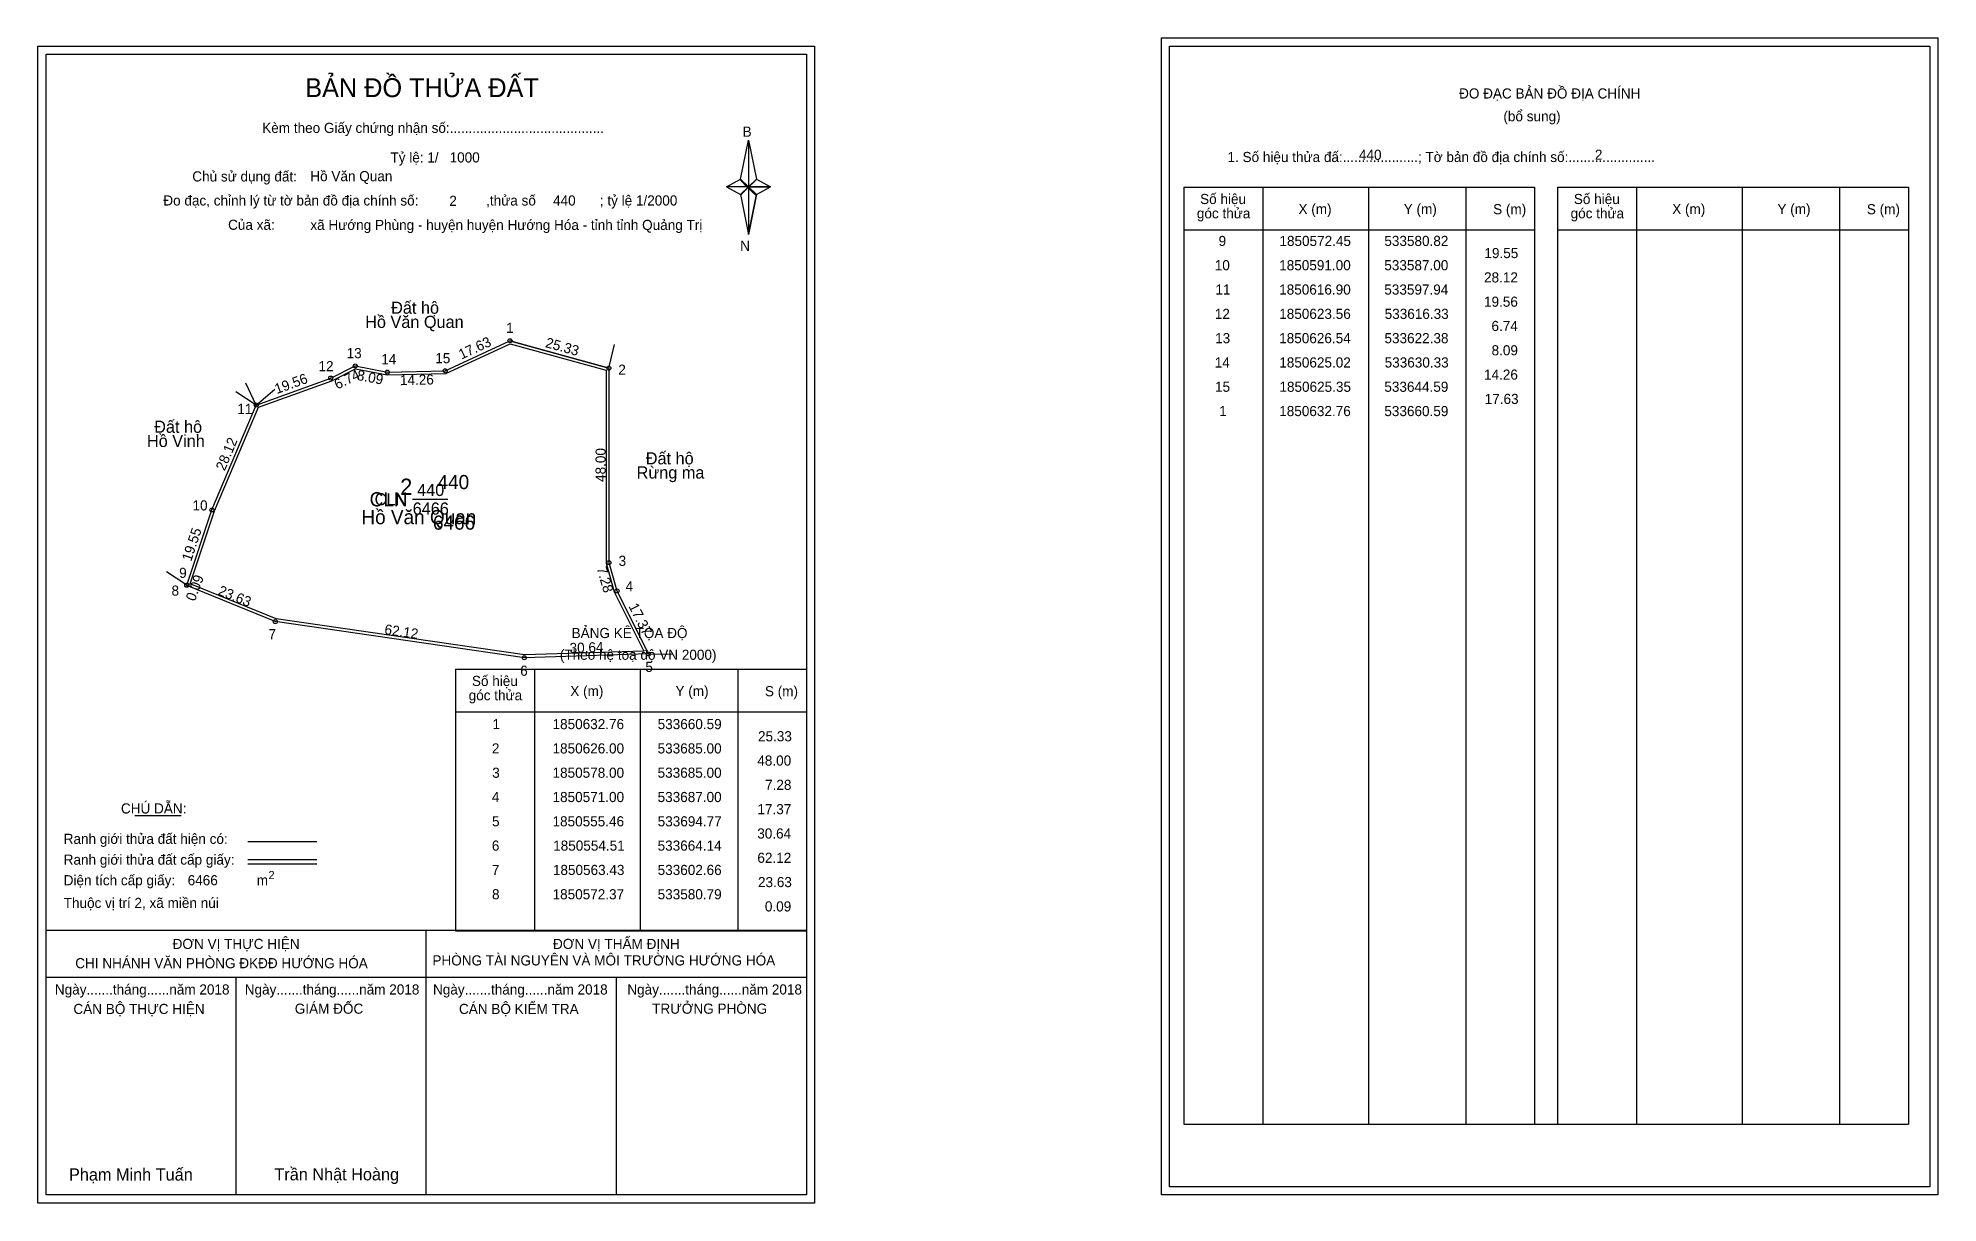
# Model space of a CAD drawing. Extents: x 533544 to 534013, y 1850420 to 1850707.
import ezdxf

# ---------------------------------------------------------------- set-up
doc = ezdxf.new("R2010")
doc.units = 0
for name, color, linetype in [('Level 1', 7, 'Continuous'), ('Level 10', 7, 'Continuous'), ('Level 11', 7, 'Continuous'), ('Level 13', 7, 'Continuous'), ('Level 2', 7, 'Continuous'), ('Level 27', 7, 'Continuous'), ('Level 3', 7, 'Continuous'), ('Level 36', 7, 'Continuous'), ('Level 4', 7, 'Continuous'), ('Level 49', 7, 'Continuous'), ('Level 5', 7, 'Continuous'), ('Level 53', 7, 'Continuous'), ('Level 55', 7, 'Continuous'), ('Level 6', 7, 'Continuous'), ('Level 63', 7, 'Continuous'), ('Level 7', 7, 'Continuous'), ('Level 9', 7, 'Continuous')]:
    doc.layers.add(name, color=color, linetype=linetype)

msp = doc.modelspace()

# ---------------------------------------------------------------- linework, layer by layer
at = {"layer": 'Level 1'}
for p, q in [((533823.4, 1850705.5), (533823.4, 1850705.5)), ((533546.08, 1850703.5), (533546.08, 1850703.5)), ((533717.5, 1850672.62), (533719.47, 1850682.26)), ((533719.47, 1850682.26), (533719.47, 1850670.73)), ((533719.47, 1850682.26), (533721.43, 1850672.62)), ((533714.05, 1850670.73), (533717.5, 1850672.62)), ((533717.5, 1850672.62), (533719.47, 1850670.73)), ((533719.32, 1850670.51), (533717.5, 1850672.4)), ((533721.29, 1850672.4), (533719.32, 1850670.51)), ((533719.32, 1850670.51), (533721.29, 1850672.4)), ((533721.43, 1850672.62), (533719.47, 1850670.73)), ((533719.47, 1850670.73), (533717.5, 1850668.89)), ((533719.32, 1850670.51), (533717.5, 1850668.67)), ((533717.5, 1850668.67), (533719.32, 1850670.51)), ((533717.5, 1850668.89), (533719.47, 1850659.03)), ((533721.29, 1850668.67), (533719.32, 1850670.51)), ((533719.47, 1850670.73), (533719.47, 1850659.03)), ((533719.47, 1850670.73), (533724.88, 1850670.73)), ((533719.47, 1850670.73), (533721.43, 1850668.89)), ((533721.43, 1850668.89), (533719.47, 1850659.03)), ((533721.43, 1850668.89), (533724.88, 1850670.73)), ((533826.93, 1850670.64), (533913.53, 1850670.64)), ((533846.52, 1850439.38), (533846.52, 1850670.64)), ((533872.59, 1850439.38), (533872.59, 1850670.64)), ((533896.57, 1850670.64), (533896.57, 1850439.38)), ((533913.53, 1850670.64), (533913.53, 1850439.38)), ((533919.19, 1850670.64), (534005.79, 1850670.64)), ((533938.78, 1850439.38), (533938.78, 1850670.64)), ((533964.85, 1850439.38), (533964.85, 1850670.64)), ((533988.82, 1850670.64), (533988.82, 1850439.38)), ((534005.79, 1850670.64), (534005.79, 1850439.38)), ((533826.93, 1850660.12), (533913.53, 1850660.12)), ((533919.19, 1850660.12), (534005.79, 1850660.12)), ((533647.17, 1850551.67), (533733.77, 1850551.67)), ((533666.76, 1850487.15), (533666.76, 1850551.67)), ((533692.83, 1850487.15), (533692.83, 1850551.67)), ((533716.8, 1850551.67), (533716.8, 1850487.15)), ((533647.17, 1850541.14), (533733.77, 1850541.14)), ((533567.99, 1850515.56), (533579.4, 1850515.56)), ((533595.86, 1850509.16), (533612.87, 1850509.16)), ((533595.86, 1850504.71), (533612.87, 1850504.71)), ((533595.86, 1850503.62), (533612.87, 1850503.62)), ((533652.9, 1850487.15), (533546.07, 1850487.15)), ((533733.77, 1850487.15), (533628.93, 1850487.15)), ((533639.92, 1850421.92), (533639.92, 1850487.15)), ((533647.17, 1850487.14), (533733.77, 1850487.14)), ((533733.77, 1850475.6), (533546.07, 1850475.6)), ((533593, 1850421.92), (533593, 1850475.6)), ((533686.85, 1850421.92), (533686.85, 1850475.6)), ((533826.93, 1850439.38), (534005.79, 1850439.38)), ((534011.1, 1850423.92), (534011.1, 1850423.92)), ((533733.77, 1850421.92), (533733.77, 1850421.92))]:
    msp.add_line(p, q, dxfattribs=at)
for points in [[(533717.5, 1850672.62), (533719.47, 1850682.26), (533719.47, 1850670.73)], [(533719.47, 1850670.73), (533721.43, 1850672.62), (533724.88, 1850670.73)], [(533714.05, 1850670.73), (533717.5, 1850668.89), (533719.47, 1850670.73)], [(533719.47, 1850670.73), (533719.47, 1850659.03), (533721.43, 1850668.89)]]:
    msp.add_lwpolyline(points, close=True, dxfattribs=at)
at = {"layer": 'Level 10'}
msp.add_line((533685, 1850626), (533660.59, 1850632.76), dxfattribs=at)
for points in [[(533660.59, 1850632.76), (533685, 1850626), (533685, 1850578), (533687, 1850571), (533694.77, 1850555.46), (533664.14, 1850554.51), (533602.66, 1850563.43), (533580.79, 1850572.37), (533580.82, 1850572.45), (533587, 1850591), (533597.94, 1850616.9), (533616.33, 1850623.56), (533622.38, 1850626.54), (533630.33, 1850625.02), (533644.59, 1850625.35)], [(533660.65, 1850632.02), (533684.3, 1850625.47), (533684.3, 1850577.9), (533686.34, 1850570.75), (533693.65, 1850556.13), (533664.18, 1850555.21), (533602.85, 1850564.11), (533581.66, 1850572.77), (533587.66, 1850590.75), (533598.47, 1850616.35), (533616.6, 1850622.91), (533622.48, 1850625.81), (533630.27, 1850624.32), (533644.75, 1850624.65)]]:
    msp.add_lwpolyline(points, close=True, dxfattribs=at)
at = {"layer": 'Level 11'}
for centre in [(533660.59, 1850632.76), (533660.59, 1850632.76), (533616.33, 1850623.56), (533622.38, 1850626.54), (533630.33, 1850625.02), (533644.59, 1850625.35), (533685, 1850626), (533597.94, 1850616.9), (533587, 1850591), (533685, 1850578), (533580.79, 1850572.37), (533580.82, 1850572.45), (533687, 1850571), (533602.66, 1850563.43), (533664.14, 1850554.51), (533694.77, 1850555.46)]:
    msp.add_circle(centre, 0.5, dxfattribs=at)
at = {"layer": 'Level 27'}
for p, q in [((533685, 1850626), (533686.4, 1850631.84)), ((533597.94, 1850616.9), (533592.88, 1850620.12)), ((533597.94, 1850616.9), (533595.38, 1850622.32)), ((533597.94, 1850616.9), (533602.52, 1850620.78)), ((533580.82, 1850572.45), (533575.8, 1850575.73)), ((533694.77, 1850555.46), (533700.77, 1850555.42))]:
    msp.add_line(p, q, dxfattribs=at)
at = {"layer": 'Level 3'}
for p, q in [((533826.93, 1850670.64), (533826.93, 1850439.38)), ((533919.19, 1850670.64), (533919.19, 1850439.38)), ((533647.17, 1850551.67), (533647.17, 1850487.15))]:
    msp.add_line(p, q, dxfattribs=at)
at = {"layer": 'Level 63'}
for points in [[(533544.07, 1850705.5), (533735.77, 1850705.5), (533735.77, 1850419.92), (533544.07, 1850419.92)], [(533821.4, 1850707.5), (534013.1, 1850707.5), (534013.1, 1850421.92), (533821.4, 1850421.92)], [(533823.4, 1850705.5), (534011.1, 1850705.5), (534011.1, 1850423.92), (533823.4, 1850423.92)], [(533546.07, 1850703.5), (533733.77, 1850703.5), (533733.77, 1850421.92), (533546.07, 1850421.92)]]:
    msp.add_lwpolyline(points, close=True, dxfattribs=at)
at = {"layer": 'Level 9'}
msp.add_line((533636.56, 1850593.64), (533645.27, 1850593.64), dxfattribs=at)

# ---------------------------------------------------------------- texts
at = {"layer": 'Level 1'}
for s, height, p in [('BẢN ĐỒ THỬA ĐẤT', 4.6657, (533610.04, 1850692.9)), ('ĐO ĐẠC BẢN ĐỒ ĐỊA CHÍNH', 2.5, (533894.88, 1850692.56)), ('(bổ sung)', 2.5, (533905.82, 1850686.94)), ('Kèm theo Giấy chứng nhận số:.........................................', 2.5, (533599.42, 1850684.07)), ('B', 2.5, (533718.01, 1850683.13)), ('1. Số hiệu thửa đấ:....................; Tờ bản đồ địa chính số:.......................', 2.5, (533837.71, 1850676.88)), ('Chủ sử dụng đất:', 2.5, (533582.16, 1850672.08)), ('Đo đạc, chỉnh lý từ tờ bản đồ địa chính số:                  ,thửa số                 ; tỷ lệ 1/2000', 2.5, (533575.01, 1850666.15)), ('Số hiệu', 2.5, (533830.95, 1850666.51)), ('X (m)', 2.5, (533855.23, 1850664.04)), ('Y (m)', 2.5, (533881.21, 1850664.04)), ('S (m)', 2.5, (533903.28, 1850663.99)), ('Số hiệu', 2.5, (533923.21, 1850666.51)), ('X (m)', 2.5, (533947.49, 1850664.04)), ('Y (m)', 2.5, (533973.46, 1850664.04)), ('S (m)', 2.5, (533995.54, 1850663.99)), ('Của xã:', 2.5, (533591, 1850660.15)), ('góc thửa', 2.5, (533830.15, 1850662.98)), ('góc thửa', 2.5, (533922.41, 1850662.98)), ('N', 2.5, (533717.41, 1850654.96)), ('BẢNG KÊ TỌA ĐỘ', 2.5, (533675.8, 1850559.37)), ('(Theo hệ toạ độ VN 2000)', 2.5, (533672.9, 1850554.01)), ('Số hiệu', 2.5, (533651.19, 1850547.54)), ('góc thửa', 2.5, (533650.39, 1850544.01)), ('X (m)', 2.5, (533675.47, 1850545.06)), ('Y (m)', 2.5, (533701.44, 1850545.06)), ('S (m)', 2.5, (533723.52, 1850545.01)), ('CHÚ DẪN:', 2.5, (533564.55, 1850516.07)), ('Ranh giới thửa đất hiện có:', 2.5, (533550.42, 1850508.57)), ('Ranh giới thửa đất cấp giấy:', 2.5, (533550.42, 1850503.43)), ('Diện tích cấp giấy:', 2.5, (533550.42, 1850498.35)), ('m', 2.5, (533598.08, 1850498.37)), ('2', 2, (533600.98, 1850499.88)), ('Thuộc vị trí 2, xã miền núi', 2.5, (533550.42, 1850492.75)), ('ĐƠN VỊ THỰC HIỆN', 2.5, (533577.31, 1850482.63)), ('ĐƠN VỊ THẨM ĐỊNH', 2.5, (533671.21, 1850482.63)), ('CHI NHÁNH VĂN PHÒNG ĐKĐĐ HƯỚNG HÓA', 2.5, (533553.27, 1850477.87)), ('PHÒNG TÀI NGUYÊN VÀ MÔI TRƯỜNG HƯỚNG HÓA', 2.5, (533641.44, 1850478.56)), ('Ngày.......tháng......năm 2018', 2.5, (533548.24, 1850471.39)), ('Ngày.......tháng......năm 2018', 2.5, (533595.11, 1850471.39)), ('Ngày.......tháng......năm 2018', 2.5, (533641.59, 1850471.39)), ('Ngày.......tháng......năm 2018', 2.5, (533689.55, 1850471.39)), ('CÁN BỘ THỰC HIỆN', 2.5, (533552.82, 1850466.58)), ('GIÁM ĐỐC', 2.5, (533607.46, 1850466.64)), ('CÁN BỘ KIỂM TRA', 2.5, (533648, 1850466.58)), ('TRƯỞNG PHÒNG', 2.5, (533695.69, 1850466.64)), ('Phạm Minh Tuấn', 3, (533551.73, 1850425.46)), ('Trần Nhật Hoàng', 3, (533602.43, 1850425.51))]:
    msp.add_text(s, height=height, dxfattribs=at).set_placement(p)
at = {"layer": 'Level 11'}
msp.add_text('Tỷ lệ: 1/', height=2.5, dxfattribs=at).set_placement((533631.08, 1850676.76))
at = {"layer": 'Level 13'}
for s, p in [('440', (533637.67, 1850594.44)), ('CLN', (533627.17, 1850592.14)), ('6466', (533636.57, 1850589.84))]:
    msp.add_text(s, height=3, dxfattribs=at).set_placement(p)
at = {"layer": 'Level 2'}
msp.add_text('Hồ Văn Quan', height=3.5, dxfattribs=at).set_placement((533623.91, 1850587.49))
at = {"layer": 'Level 3'}
msp.add_text('CLN', height=3.5, dxfattribs=at).set_placement((533625.93, 1850591.88))
at = {"layer": 'Level 36'}
for s, p in [('Đất hộ', (533631.25, 1850639.43)), ('Hồ Văn Quan', (533624.84, 1850635.93)), ('Đất hộ', (533572.76, 1850610.04)), ('Hồ Vinh', (533570.97, 1850606.54)), ('Đất hộ', (533694.11, 1850602.25)), ('Rừng ma', (533691.85, 1850598.75))]:
    msp.add_text(s, height=3, dxfattribs=at).set_placement(p)
at = {"layer": 'Level 4'}
msp.add_text('440', height=3.5, dxfattribs=at).set_placement((533642.7, 1850596.13))
at = {"layer": 'Level 49'}
for s, rotation, p in [('17.63', 24.85, (533648.62, 1850628.1)), ('25.33', 344.5207, (533669.15, 1850631.22)), ('19.56', 19.908, (533603.02, 1850619.59)), ('6.74', 26.2231, (533617.97, 1850620.69)), ('8.09', 349.176, (533622.64, 1850623.13)), ('14.26', 1.3257, (533633.45, 1850621.79)), ('28.12', 67.1011, (533590.15, 1850600.5)), ('48.00', 90, (533684.2, 1850597.91)), ('19.55', 71.5743, (533581.88, 1850578.15)), ('7.28', 285.9454, (533681.97, 1850576.6)), ('0.09', 69.444, (533582.79, 1850568.3)), ('23.63', 337.7663, (533588.32, 1850570.15)), ('17.37', 296.5651, (533689.78, 1850567.23)), ('62.12', 351.7447, (533629.48, 1850560.35)), ('30.64', 1.7765, (533675.34, 1850555.66))]:
    msp.add_text(s, height=2.5, rotation=rotation, dxfattribs=at).set_placement(p)
at = {"layer": 'Level 5'}
msp.add_text('6466', height=3.5, dxfattribs=at).set_placement((533641.56, 1850586.13))
at = {"layer": 'Level 53'}
for s, p in [('9', (533835.51, 1850656.16)), ('1850572.45', (533850.53, 1850656.16)), ('533580.82', (533876.43, 1850656.16)), ('10', (533834.57, 1850650.16)), ('1850591.00', (533850.47, 1850650.16)), ('533587.00', (533876.42, 1850650.16)), ('19.55', (533901.13, 1850653.16)), ('28.12', (533901.04, 1850647.16)), ('11', (533834.73, 1850644.16)), ('1850616.90', (533850.47, 1850644.16)), ('533597.94', (533876.42, 1850644.16)), ('19.56', (533901.03, 1850641.16)), ('12', (533834.58, 1850638.16)), ('1850623.56', (533850.48, 1850638.16)), ('533616.33', (533876.51, 1850638.16)), ('13', (533834.66, 1850632.16)), ('1850626.54', (533850.47, 1850632.16)), ('533622.38', (533876.46, 1850632.16)), ('6.74', (533902.87, 1850635.16)), ('8.09', (533902.9, 1850629.16)), ('14', (533834.57, 1850626.16)), ('1850625.02', (533850.49, 1850626.16)), ('533630.33', (533876.51, 1850626.16)), ('14.26', (533901.03, 1850623.16)), ('15', (533834.63, 1850620.16)), ('1850625.35', (533850.53, 1850620.16)), ('533644.59', (533876.43, 1850620.16)), ('17.63', (533901.2, 1850617.16)), ('1', (533835.65, 1850614.16)), ('1850632.76', (533850.48, 1850614.16)), ('533660.59', (533876.43, 1850614.16)), ('1', (533656.27, 1850536.89)), ('1850632.76', (533671.09, 1850536.89)), ('533660.59', (533697.04, 1850536.89)), ('25.33', (533721.81, 1850533.89)), ('2', (533656.12, 1850530.89)), ('1850626.00', (533671.09, 1850530.89)), ('533685.00', (533697.03, 1850530.89)), ('48.00', (533721.64, 1850527.89)), ('3', (533656.2, 1850524.89)), ('1850578.00', (533671.09, 1850524.89)), ('533685.00', (533697.03, 1850524.89)), ('4', (533656.11, 1850518.89)), ('1850571.00', (533671.09, 1850518.89)), ('533687.00', (533697.03, 1850518.89)), ('7.28', (533723.56, 1850521.89)), ('17.37', (533721.67, 1850515.89)), ('5', (533656.16, 1850512.89)), ('1850555.46', (533671.09, 1850512.89)), ('533694.77', (533697.05, 1850512.89)), ('30.64', (533721.63, 1850509.89)), ('6', (533656.11, 1850506.89)), ('1850554.51', (533671.25, 1850506.89)), ('533664.14', (533697.03, 1850506.89)), ('7', (533656.12, 1850500.89)), ('1850563.43', (533671.18, 1850500.89)), ('533602.66', (533697.04, 1850500.89)), ('62.12', (533721.66, 1850503.89)), ('8', (533656.15, 1850494.89)), ('1850572.37', (533671.1, 1850494.89)), ('533580.79', (533697.04, 1850494.89)), ('23.63', (533721.81, 1850497.89)), ('0.09', (533723.51, 1850491.89))]:
    msp.add_text(s, height=2.5, dxfattribs=at).set_placement(p)
at = {"layer": 'Level 55'}
for s, height, p in [('1', 0.4, (533660.48, 1850632.76)), ('0', 0.11, (533660.55, 1850632.65)), ('0', 0.11, (533660.55, 1850632.65)), ('13', 0.4, (533622.11, 1850626.54)), ('0', 0.11, (533622.34, 1850626.43)), ('0', 0.11, (533622.34, 1850626.43)), ('14', 0.4, (533630.04, 1850625.02)), ('0', 0.11, (533630.29, 1850624.91)), ('0', 0.11, (533630.29, 1850624.91)), ('15', 0.4, (533644.31, 1850625.35)), ('0', 0.11, (533644.55, 1850625.24)), ('0', 0.11, (533644.55, 1850625.24)), ('2', 0.4, (533684.86, 1850626)), ('0', 0.11, (533684.96, 1850625.89)), ('0', 0.11, (533684.96, 1850625.89)), ('0', 0.11, (533684.96, 1850625.89)), ('0', 0.11, (533684.96, 1850625.89)), ('12', 0.4, (533616.05, 1850623.56)), ('0', 0.11, (533616.29, 1850623.45)), ('0', 0.11, (533616.29, 1850623.45)), ('11', 0.4, (533597.68, 1850616.9)), ('438', 0.11, (533597.82, 1850616.79)), ('0', 0.11, (533597.9, 1850616.79)), ('0', 0.11, (533597.9, 1850616.79)), ('10', 0.4, (533586.72, 1850591)), ('438', 0.11, (533586.88, 1850590.89)), ('3', 0.4, (533684.88, 1850578)), ('0', 0.11, (533684.96, 1850577.89)), ('0', 0.11, (533684.96, 1850577.89)), ('8', 0.4, (533580.66, 1850572.37)), ('9', 0.4, (533580.68, 1850572.45)), ('438', 0.11, (533580.7, 1850572.34)), ('0', 0.11, (533580.78, 1850572.34)), ('0', 0.11, (533580.75, 1850572.26)), ('4', 0.4, (533686.86, 1850571)), ('0', 0.11, (533686.96, 1850570.89)), ('0', 0.11, (533686.96, 1850570.89)), ('7', 0.4, (533602.53, 1850563.43)), ('0', 0.11, (533602.62, 1850563.32)), ('6', 0.4, (533664, 1850554.51)), ('0', 0.11, (533664.1, 1850554.4)), ('5', 0.4, (533694.64, 1850555.46)), ('0', 0.11, (533694.73, 1850555.35)), ('0', 0.11, (533694.73, 1850555.35)), ('0', 0.11, (533694.73, 1850555.35))]:
    msp.add_text(s, height=height, dxfattribs=at).set_placement(p)
at = {"layer": 'Level 6'}
for s, p in [('1000', (533645.68, 1850676.78)), ('440', (533870.16, 1850677.42)), ('2', (533928.4, 1850677.44)), ('Hồ Văn Quan', (533611.3, 1850672.15)), ('2', (533645.6, 1850666.06)), ('440', (533671.22, 1850666.14)), ('xã Hướng Phùng - huyện huyện Hướng Hóa - tỉnh tỉnh Quảng Trị', (533611.31, 1850660.11)), ('6466', (533581.02, 1850498.35))]:
    msp.add_text(s, height=2.5, dxfattribs=at).set_placement(p)
at = {"layer": 'Level 7'}
msp.add_text('2', height=4, dxfattribs=at).set_placement((533633.49, 1850594.73))
at = {"layer": 'Level 9'}
for s, p in [('1', (533659.63, 1850634.7)), ('13', (533620.26, 1850628.46)), ('14', (533628.81, 1850626.96)), ('15', (533642.14, 1850627.22)), ('12', (533613.31, 1850625.25)), ('2', (533687.33, 1850624.38)), ('11', (533593.26, 1850614.7)), ('10', (533582.22, 1850590.88)), ('3', (533687.4, 1850577.19)), ('9', (533578.92, 1850574.22)), ('4', (533689.12, 1850570.91)), ('8', (533577.04, 1850569.84)), ('7', (533600.98, 1850559.09)), ('6', (533663.11, 1850550.07)), ('5', (533694.01, 1850551.01))]:
    msp.add_text(s, height=2.5, dxfattribs=at).set_placement(p)

doc.saveas('drawing.dxf')
